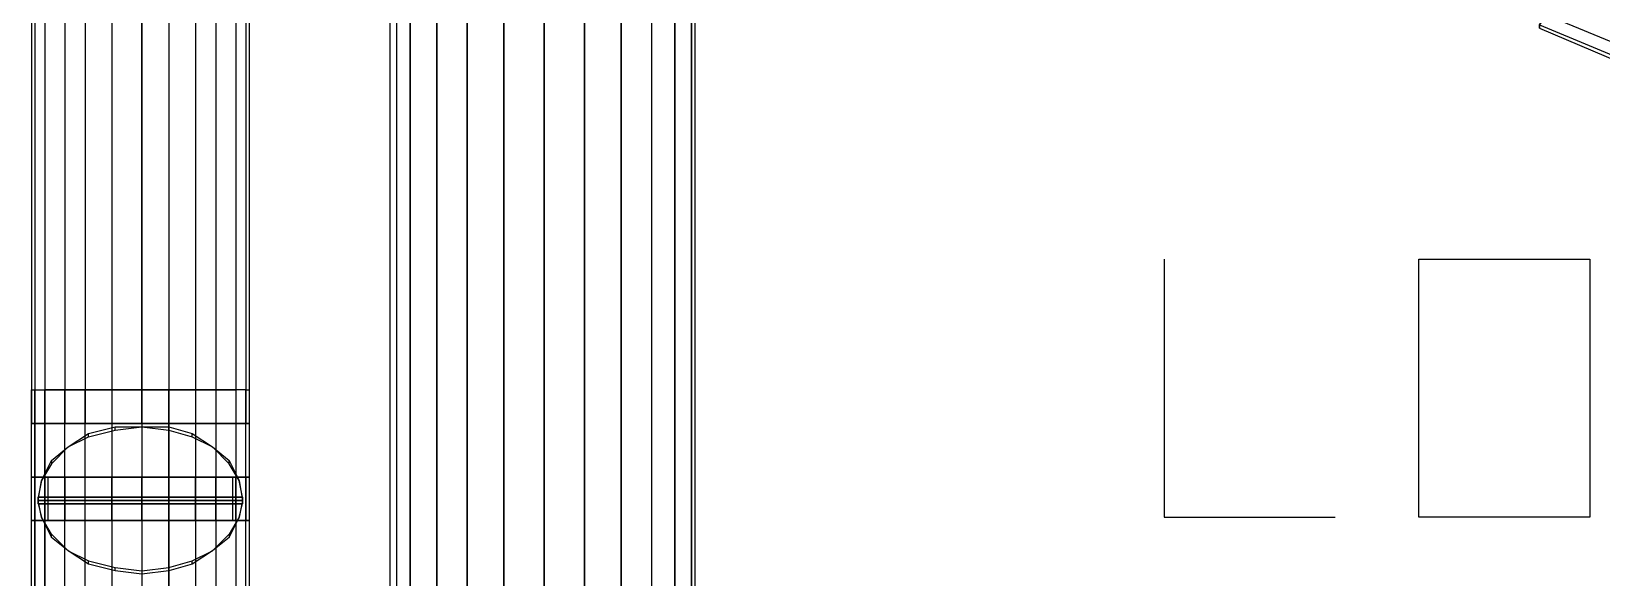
# Model space of a CAD drawing. Header units: metres. Extents: x 114 to 218, y 8 to 180.
# Drawn here: x 133.13 to 140.34, y 44.31 to 46.82 of the extents above; entities that cross this region are included whole.
import ezdxf

# ---------------------------------------------------------------- set-up
doc = ezdxf.new("R2010")
doc.units = ezdxf.units.M
doc.header["$MEASUREMENT"] = 0
for name, color, linetype in [('A-2D-AREA-IDEN', 7, 'Continuous'), ('M-SA2S-Damp', 7, 'Continuous'), ('M-SA2S-Round', 7, 'Continuous'), ('M-SA4S-Round', 7, 'Continuous')]:
    doc.layers.add(name, color=color, linetype=linetype)

msp = doc.modelspace()

# ---------------------------------------------------------------- linework, layer by layer
at = {"layer": 'A-2D-AREA-IDEN', "color": 9, "true_color": 0xbababa}
for points in [[(138.333, 45.7709), (138.333, 44.5865), (139.1174, 44.5865)], [(139.502, 44.5865), (139.502, 45.7709), (140.2864, 45.7709), (140.2864, 44.5865), (139.502, 44.5865)]]:
    msp.add_lwpolyline(points, dxfattribs=at)
at = {"layer": 'M-SA2S-Damp', "color": 1, "true_color": 0xff0000}
for points in [[(133.2262, 44.848), (133.2262, 44.8326), (133.1801, 44.7557), (133.2262, 44.848), (133.3031, 44.9095), (133.3954, 44.971), (133.5185, 45.0018), (133.6415, 45.0018), (133.7646, 45.0018), (133.8723, 44.971), (133.9645, 44.9095), (134.0415, 44.848)], [(133.2262, 44.8326), (133.3031, 44.9095), (133.3954, 44.9556), (133.5185, 44.9864), (133.6415, 45.0018), (133.7646, 44.9864), (133.8723, 44.9556), (133.9645, 44.9095), (134.0415, 44.8326)], [(133.3954, 44.9556), (133.3954, 44.971)], [(133.3954, 44.971), (133.3954, 44.971)], [(133.5185, 44.9864), (133.5185, 45.0018)], [(133.5185, 45.0018), (133.5185, 45.0018)], [(133.5185, 44.9864), (133.5185, 44.9864)], [(133.6415, 45.0018), (133.6415, 45.0018)], [(133.6415, 45.0018), (133.6415, 45.0018)], [(133.7646, 44.9864), (133.7646, 45.0018)], [(133.7646, 45.0018), (133.7646, 45.0018)], [(133.7646, 44.9864), (133.7646, 44.9864)], [(133.8723, 44.9556), (133.8723, 44.971)], [(133.8723, 44.971), (133.8723, 44.971)], [(133.3031, 44.9095), (133.3031, 44.9095)], [(133.3031, 44.9095), (133.3031, 44.9095)], [(133.3954, 44.9556), (133.3954, 44.9556)], [(133.8723, 44.9556), (133.8723, 44.9556)], [(133.9645, 44.9095), (133.9645, 44.9095)], [(133.9645, 44.9095), (133.9645, 44.9095)], [(133.2262, 44.848), (133.2262, 44.848)], [(133.2262, 44.8326), (133.2262, 44.8326)], [(134.0415, 44.8326), (134.0415, 44.848), (134.0876, 44.7557), (134.0415, 44.8326)], [(134.0415, 44.848), (134.0415, 44.848)], [(134.0415, 44.8326), (134.0415, 44.8326)], [(133.1493, 44.7711), (133.1339, 44.7711), (133.1493, 44.7711)], [(133.1493, 44.7711), (133.1339, 44.7711), (133.1493, 44.7711)], [(133.1339, 44.5711), (133.1339, 44.7711)], [(133.1339, 44.5711), (133.1339, 44.7711)], [(133.1339, 44.7711), (133.1339, 44.7711)], [(133.1339, 44.7711), (133.1339, 44.7711)], [(133.2108, 44.5711), (133.1493, 44.5711), (133.1493, 44.7711), (133.2108, 44.7711)], [(133.1493, 44.7711), (133.1493, 44.5711), (133.2108, 44.5711), (133.2108, 44.7711), (133.1493, 44.7711)], [(133.2878, 44.5711), (133.1955, 44.5711), (133.1493, 44.5711), (133.1493, 44.7711), (133.1955, 44.7711), (133.1955, 44.5711), (133.1493, 44.5711), (133.1493, 44.7711), (133.1955, 44.7711), (133.2878, 44.7711), (133.2878, 44.5711)], [(133.1493, 44.7711), (133.1493, 44.7711)], [(133.1493, 44.7711), (133.1493, 44.7711)], [(133.1493, 44.7711), (133.1493, 44.7711)], [(133.1493, 44.7711), (133.1493, 44.7711)], [(133.1647, 44.6634), (133.1647, 44.6634), (133.1647, 44.648), (133.1801, 44.5865), (133.1647, 44.6634), (134.103, 44.6634), (133.1647, 44.6634), (133.1801, 44.7557), (133.1647, 44.6788), (134.103, 44.6788), (134.0876, 44.7557), (134.103, 44.6634)], [(133.1801, 44.7557), (133.1801, 44.7557)], [(133.1955, 44.5711), (133.1955, 44.7711), (133.2878, 44.7711), (133.2878, 44.5711), (133.1955, 44.5711)], [(133.1955, 44.7711), (133.1955, 44.7711)], [(133.1955, 44.7711), (133.1955, 44.7711)], [(133.2878, 44.7711), (133.2878, 44.5711), (133.2108, 44.5711), (133.2108, 44.7711), (133.2878, 44.7711)], [(133.2108, 44.5711), (133.2878, 44.5711), (133.2878, 44.7711), (133.2108, 44.7711)], [(133.2108, 44.7711), (133.2108, 44.7711)], [(133.2108, 44.7711), (133.2108, 44.7711)], [(133.6415, 44.7711), (133.5031, 44.7711), (133.38, 44.7711), (133.2878, 44.7711)], [(133.2878, 44.7711), (133.38, 44.7711), (133.5031, 44.7711), (133.6415, 44.7711), (133.7646, 44.7711), (133.8876, 44.7711), (133.9799, 44.7711)], [(133.2878, 44.7711), (133.38, 44.7711), (133.5031, 44.7711), (133.6415, 44.7711), (133.7646, 44.7711), (133.8876, 44.7711), (133.9799, 44.7711), (133.8876, 44.7711), (133.7646, 44.7711), (133.6415, 44.7711)], [(133.2878, 44.7711), (133.38, 44.7711), (133.5031, 44.7711), (133.6415, 44.7711), (133.7646, 44.7711), (133.8876, 44.7711), (133.9799, 44.7711)], [(133.2878, 44.7711), (133.2878, 44.7711)], [(133.2878, 44.7711), (133.2878, 44.7711)], [(133.2878, 44.7711), (133.2878, 44.7711)], [(133.2878, 44.7711), (133.2878, 44.7711)], [(133.38, 44.5711), (133.38, 44.7711)], [(133.38, 44.5711), (133.38, 44.7711)], [(133.38, 44.5711), (133.38, 44.7711)], [(133.38, 44.5711), (133.38, 44.7711)], [(133.38, 44.7711), (133.38, 44.7711)], [(133.38, 44.7711), (133.38, 44.7711)], [(133.38, 44.7711), (133.38, 44.7711)], [(133.38, 44.7711), (133.38, 44.7711)], [(133.5031, 44.5711), (133.5031, 44.7711)], [(133.5031, 44.5711), (133.5031, 44.7711)], [(133.5031, 44.5711), (133.5031, 44.7711)], [(133.5031, 44.5711), (133.5031, 44.7711)], [(133.5031, 44.7711), (133.5031, 44.7711)], [(133.5031, 44.7711), (133.5031, 44.7711)], [(133.5031, 44.7711), (133.5031, 44.7711)], [(133.5031, 44.7711), (133.5031, 44.7711)], [(133.6415, 44.5711), (133.6415, 44.7711)], [(133.6415, 44.7711), (133.6415, 44.5711)], [(133.6415, 44.5711), (133.6415, 44.7711)], [(133.6415, 44.5711), (133.6415, 44.7711)], [(133.6415, 44.7711), (133.6415, 44.7711)], [(133.6415, 44.7711), (133.6415, 44.7711)], [(133.6415, 44.7711), (133.6415, 44.7711)], [(133.6415, 44.7711), (133.6415, 44.7711)], [(133.7646, 44.7711), (133.7646, 44.5711)], [(133.7646, 44.7711), (133.7646, 44.5711)], [(133.7646, 44.5711), (133.7646, 44.7711)], [(133.7646, 44.5711), (133.7646, 44.7711)], [(133.7646, 44.7711), (133.7646, 44.7711)], [(133.7646, 44.7711), (133.7646, 44.7711)], [(133.7646, 44.7711), (133.7646, 44.7711)], [(133.7646, 44.7711), (133.7646, 44.7711)], [(133.8876, 44.7711), (133.8876, 44.5711)], [(133.8876, 44.7711), (133.8876, 44.5711)], [(133.8876, 44.5711), (133.8876, 44.7711)], [(133.8876, 44.5711), (133.8876, 44.7711)], [(133.8876, 44.7711), (133.8876, 44.7711)], [(133.8876, 44.7711), (133.8876, 44.7711)], [(133.8876, 44.7711), (133.8876, 44.7711)], [(133.8876, 44.7711), (133.8876, 44.7711)], [(134.0568, 44.7711), (134.0568, 44.5711), (133.9799, 44.5711), (133.9799, 44.7711), (134.0568, 44.7711)], [(134.0568, 44.7711), (133.9799, 44.7711), (133.9799, 44.5711), (134.0568, 44.5711)], [(134.0722, 44.5711), (133.9799, 44.5711), (133.9799, 44.7711), (134.0722, 44.7711)], [(134.0722, 44.5711), (134.0722, 44.7711), (133.9799, 44.7711), (133.9799, 44.5711), (134.0722, 44.5711)], [(133.9799, 44.7711), (133.9799, 44.7711)], [(133.9799, 44.7711), (133.9799, 44.7711)], [(133.9799, 44.7711), (133.9799, 44.7711)], [(133.9799, 44.7711), (133.9799, 44.7711)], [(134.0568, 44.7711), (134.1184, 44.7711), (134.1184, 44.5711), (134.0568, 44.5711)], [(134.0568, 44.7711), (134.0568, 44.5711), (134.1184, 44.5711), (134.1184, 44.7711), (134.0568, 44.7711)], [(134.0568, 44.7711), (134.0568, 44.7711)], [(134.0568, 44.7711), (134.0568, 44.7711)], [(134.0722, 44.5711), (134.0722, 44.7711), (134.1184, 44.7711), (134.1184, 44.5711), (134.0722, 44.5711)], [(134.0722, 44.7711), (134.1184, 44.7711), (134.1337, 44.7711), (134.1184, 44.7711)], [(134.0722, 44.7711), (134.0722, 44.7711)], [(134.0722, 44.7711), (134.0722, 44.7711)], [(134.0876, 44.7557), (134.0876, 44.7557)], [(134.0876, 44.7557), (134.0876, 44.7557)], [(134.1184, 44.7711), (134.1337, 44.7711), (134.1184, 44.7711)], [(134.1184, 44.5711), (134.1184, 44.7711)], [(134.1184, 44.7711), (134.1184, 44.7711)], [(134.1184, 44.7711), (134.1184, 44.7711)], [(134.1184, 44.7711), (134.1184, 44.7711)], [(134.1184, 44.7711), (134.1184, 44.7711)], [(134.1337, 44.7711), (134.1337, 44.5711)], [(134.1337, 44.7711), (134.1337, 44.5711)], [(134.1337, 44.7711), (134.1337, 44.7711)], [(134.1337, 44.7711), (134.1337, 44.7711)], [(133.1647, 44.6788), (133.1647, 44.6788)], [(134.103, 44.6634), (133.1647, 44.6634), (134.103, 44.6634), (134.103, 44.6788), (134.103, 44.6634)], [(133.1647, 44.6634), (133.1647, 44.6788), (133.1647, 44.6634)], [(133.1647, 44.6788), (133.1647, 44.6788), (134.103, 44.6788), (134.103, 44.6788)], [(134.103, 44.6788), (133.1647, 44.6788), (134.103, 44.6788), (133.1647, 44.6788), (133.1647, 44.6634), (134.103, 44.6634), (134.103, 44.6788)], [(133.1647, 44.6788), (133.1647, 44.6788)], [(133.1647, 44.6788), (133.1647, 44.6788)], [(133.1647, 44.6788), (133.1647, 44.6788)], [(133.1647, 44.6788), (133.1647, 44.6788)], [(133.1647, 44.6634), (133.1647, 44.6634), (133.1647, 44.648), (134.103, 44.648), (134.103, 44.6634), (134.103, 44.6634)], [(133.1647, 44.6634), (133.1647, 44.6634)], [(133.1647, 44.648), (133.1647, 44.6634), (134.103, 44.6634), (134.103, 44.648), (133.1647, 44.648), (134.103, 44.648)], [(133.1647, 44.6634), (134.103, 44.6634)], [(134.103, 44.6634), (133.1647, 44.6634), (134.103, 44.6634), (133.1647, 44.6634), (134.103, 44.6634)], [(133.1647, 44.6634), (133.1647, 44.6634)], [(133.1647, 44.6634), (133.1647, 44.6634)], [(133.1647, 44.6634), (133.1647, 44.6634)], [(133.1647, 44.6634), (133.1647, 44.6634)], [(133.1647, 44.6634), (133.1647, 44.6634)], [(133.1647, 44.6634), (133.1647, 44.6634)], [(133.1647, 44.6634), (133.1647, 44.6634)], [(134.103, 44.648), (133.1647, 44.648)], [(133.1647, 44.648), (133.1647, 44.648)], [(133.1647, 44.648), (133.1647, 44.648)], [(133.1647, 44.648), (133.1647, 44.648)], [(134.0876, 44.5865), (134.103, 44.648), (134.103, 44.6634), (134.0876, 44.5865)], [(134.103, 44.6788), (134.103, 44.6788)], [(134.103, 44.6788), (134.103, 44.6788)], [(134.103, 44.6788), (134.103, 44.6788)], [(134.103, 44.6788), (134.103, 44.6788)], [(134.103, 44.6788), (134.103, 44.6788)], [(134.103, 44.6634), (134.103, 44.6634)], [(134.103, 44.6634), (134.103, 44.6634)], [(134.103, 44.6634), (134.103, 44.6634)], [(134.103, 44.6634), (134.103, 44.6634)], [(134.103, 44.6634), (134.103, 44.6634)], [(134.103, 44.6634), (134.103, 44.6634)], [(134.103, 44.6634), (134.103, 44.6634)], [(134.103, 44.6634), (134.103, 44.6634)], [(134.103, 44.6634), (134.103, 44.6634)], [(134.103, 44.6634), (134.103, 44.6634)], [(134.103, 44.6634), (134.103, 44.6634)], [(134.103, 44.648), (134.103, 44.648)], [(134.103, 44.648), (134.103, 44.648)], [(134.103, 44.648), (134.103, 44.648)], [(134.103, 44.648), (134.103, 44.648)], [(133.1339, 44.5711), (133.1493, 44.5711)], [(133.1493, 44.5711), (133.1339, 44.5711)], [(133.1493, 44.5711), (133.1339, 44.5711), (133.1493, 44.5711)], [(133.1339, 44.5711), (133.1339, 44.5711)], [(133.1339, 44.5711), (133.1339, 44.5711)], [(133.1493, 44.5711), (133.1493, 44.5711)], [(133.1493, 44.5711), (133.1493, 44.5711)], [(133.1493, 44.5711), (133.1493, 44.5711)], [(133.1493, 44.5711), (133.1493, 44.5711)], [(133.2262, 44.4942), (133.2262, 44.5096), (133.1801, 44.5865), (133.2262, 44.4942)], [(133.1801, 44.5865), (133.1801, 44.5865)], [(133.1801, 44.5865), (133.1801, 44.5865)], [(133.1955, 44.5711), (133.1955, 44.5711)], [(133.1955, 44.5711), (133.1955, 44.5711)], [(133.2108, 44.5711), (133.2108, 44.5711)], [(133.2108, 44.5711), (133.2108, 44.5711)], [(133.2878, 44.5711), (133.38, 44.5711), (133.5031, 44.5711), (133.6415, 44.5711), (133.7646, 44.5711), (133.8876, 44.5711), (133.9799, 44.5711)], [(133.9799, 44.5711), (133.8876, 44.5711), (133.7646, 44.5711), (133.6415, 44.5711), (133.5031, 44.5711), (133.38, 44.5711), (133.2878, 44.5711)], [(133.9799, 44.5711), (133.8876, 44.5711), (133.7646, 44.5711), (133.6415, 44.5711), (133.5031, 44.5711), (133.38, 44.5711), (133.2878, 44.5711)], [(133.2878, 44.5711), (133.38, 44.5711), (133.5031, 44.5711), (133.6415, 44.5711), (133.7646, 44.5711)], [(133.2878, 44.5711), (133.2878, 44.5711)], [(133.2878, 44.5711), (133.2878, 44.5711)], [(133.2878, 44.5711), (133.2878, 44.5711)], [(133.2878, 44.5711), (133.2878, 44.5711)], [(133.38, 44.5711), (133.38, 44.5711)], [(133.38, 44.5711), (133.38, 44.5711)], [(133.38, 44.5711), (133.38, 44.5711)], [(133.38, 44.5711), (133.38, 44.5711)], [(133.5031, 44.5711), (133.5031, 44.5711)], [(133.5031, 44.5711), (133.5031, 44.5711)], [(133.5031, 44.5711), (133.5031, 44.5711)], [(133.5031, 44.5711), (133.5031, 44.5711)], [(133.6415, 44.5711), (133.6415, 44.5711)], [(133.6415, 44.5711), (133.6415, 44.5711)], [(133.6415, 44.5711), (133.6415, 44.5711)], [(133.6415, 44.5711), (133.6415, 44.5711)], [(133.7646, 44.5711), (133.8876, 44.5711), (133.9799, 44.5711)], [(133.7646, 44.5711), (133.7646, 44.5711)], [(133.7646, 44.5711), (133.7646, 44.5711)], [(133.7646, 44.5711), (133.7646, 44.5711)], [(133.7646, 44.5711), (133.7646, 44.5711)], [(133.8876, 44.5711), (133.8876, 44.5711)], [(133.8876, 44.5711), (133.8876, 44.5711)], [(133.8876, 44.5711), (133.8876, 44.5711)], [(133.8876, 44.5711), (133.8876, 44.5711)], [(133.9799, 44.5711), (133.9799, 44.5711)], [(133.9799, 44.5711), (133.9799, 44.5711)], [(133.9799, 44.5711), (133.9799, 44.5711)], [(133.9799, 44.5711), (133.9799, 44.5711)], [(134.0876, 44.5865), (134.0415, 44.5096), (134.0415, 44.4942), (134.0876, 44.5865)], [(134.0568, 44.5711), (134.0568, 44.5711)], [(134.0568, 44.5711), (134.0568, 44.5711)], [(134.1184, 44.5711), (134.1337, 44.5711), (134.1184, 44.5711), (134.0722, 44.5711)], [(134.0722, 44.5711), (134.0722, 44.5711)], [(134.0722, 44.5711), (134.0722, 44.5711)], [(134.0876, 44.5865), (134.0876, 44.5865)], [(134.1184, 44.5711), (134.1337, 44.5711), (134.1184, 44.5711)], [(134.1184, 44.5711), (134.1184, 44.5711)], [(134.1184, 44.5711), (134.1184, 44.5711)], [(134.1184, 44.5711), (134.1184, 44.5711)], [(134.1184, 44.5711), (134.1184, 44.5711)], [(134.1337, 44.5711), (134.1337, 44.5711)], [(134.1337, 44.5711), (134.1337, 44.5711)], [(133.2262, 44.5096), (133.3031, 44.4327), (133.3954, 44.3865), (133.5185, 44.3558), (133.6415, 44.3404), (133.7646, 44.3558), (133.8723, 44.3865), (133.9645, 44.4327), (134.0415, 44.5096)], [(133.2262, 44.5096), (133.2262, 44.5096)], [(134.0415, 44.4942), (133.9645, 44.4327), (133.8723, 44.3711), (133.7646, 44.3404), (133.6415, 44.325), (133.5185, 44.3404), (133.3954, 44.3711), (133.3031, 44.4327), (133.2262, 44.4942)], [(133.2262, 44.4942), (133.2262, 44.4942)], [(134.0415, 44.5096), (134.0415, 44.5096)], [(134.0415, 44.4942), (134.0415, 44.4942)], [(133.3031, 44.4327), (133.3031, 44.4327)], [(133.3031, 44.4327), (133.3031, 44.4327)], [(133.9645, 44.4327), (133.9645, 44.4327)], [(133.9645, 44.4327), (133.9645, 44.4327)], [(133.3954, 44.3711), (133.3954, 44.3865)], [(133.3954, 44.3865), (133.3954, 44.3865)], [(133.3954, 44.3711), (133.3954, 44.3711)], [(133.5185, 44.3404), (133.5185, 44.3558)], [(133.5185, 44.3558), (133.5185, 44.3558)], [(133.5185, 44.3404), (133.5185, 44.3404)], [(133.6415, 44.3404), (133.6415, 44.325)], [(133.6415, 44.3404), (133.6415, 44.3404)], [(133.6415, 44.325), (133.6415, 44.325)], [(133.7646, 44.3404), (133.7646, 44.3558)], [(133.7646, 44.3558), (133.7646, 44.3558)], [(133.7646, 44.3404), (133.7646, 44.3404)], [(133.8723, 44.3711), (133.8723, 44.3865)], [(133.8723, 44.3865), (133.8723, 44.3865)], [(133.8723, 44.3711), (133.8723, 44.3711)]]:
    msp.add_lwpolyline(points, dxfattribs=at)
at = {"layer": 'M-SA2S-Round', "color": 5, "true_color": 0x0000ff}
for points in [[(133.1339, 49.7086), (133.1493, 49.7086), (133.1493, 45.0172), (133.1339, 45.0172)], [(133.1493, 49.7086), (133.1339, 49.7086), (133.1339, 45.0172), (133.1493, 45.0172)], [(133.1493, 49.7086), (133.1955, 49.7086), (133.1955, 45.0172), (133.1493, 45.0172)], [(133.1955, 49.7086), (133.1493, 49.7086), (133.1493, 45.0172), (133.1955, 45.0172)], [(133.1955, 49.7086), (133.2878, 49.7086), (133.2878, 45.0172), (133.1955, 45.0172)], [(133.2878, 49.7086), (133.1955, 49.7086), (133.1955, 45.0172), (133.2878, 45.0172)], [(133.2878, 49.7086), (133.38, 49.7086), (133.38, 45.0172), (133.2878, 45.0172)], [(133.38, 49.7086), (133.2878, 49.7086), (133.2878, 45.0172), (133.38, 45.0172)], [(133.38, 49.7086), (133.5031, 49.7086), (133.5031, 45.0172), (133.38, 45.0172)], [(133.5031, 49.7086), (133.38, 49.7086), (133.38, 45.0172), (133.5031, 45.0172)], [(133.5031, 49.7086), (133.6415, 49.7086), (133.6415, 45.0172), (133.5031, 45.0172)], [(133.6415, 45.0172), (133.6415, 49.7086), (133.5031, 49.7086), (133.5031, 45.0172), (133.6415, 45.0172)], [(133.6415, 49.7086), (133.7646, 49.7086), (133.7646, 45.0172), (133.6415, 45.0172)], [(133.8876, 49.7086), (133.7646, 49.7086), (133.7646, 45.0172), (133.8876, 45.0172)], [(133.7646, 49.7086), (133.8876, 49.7086), (133.8876, 45.0172), (133.7646, 45.0172)], [(133.9799, 49.7086), (133.8876, 49.7086), (133.8876, 45.0172), (133.9799, 45.0172)], [(133.8876, 49.7086), (133.9799, 49.7086), (133.9799, 45.0172), (133.8876, 45.0172)], [(134.0722, 49.7086), (133.9799, 49.7086), (133.9799, 45.0172), (134.0722, 45.0172)], [(133.9799, 49.7086), (134.0722, 49.7086), (134.0722, 45.0172), (133.9799, 45.0172)], [(134.1184, 49.7086), (134.0722, 49.7086), (134.0722, 45.0172), (134.1184, 45.0172)], [(134.0722, 49.7086), (134.1184, 49.7086), (134.1184, 45.0172), (134.0722, 45.0172)], [(134.1337, 49.7086), (134.1184, 49.7086), (134.1184, 45.0172), (134.1337, 45.0172)], [(134.1184, 49.7086), (134.1337, 49.7086), (134.1337, 45.0172), (134.1184, 45.0172)], [(133.1339, 45.171), (133.1493, 45.171), (133.1493, 44.1404), (133.1339, 44.1712), (133.1339, 45.171), (133.1493, 45.171), (133.1955, 45.171), (133.1955, 44.1097), (133.1801, 44.1404), (133.1493, 44.1404)], [(133.1339, 45.171), (133.1339, 45.171)], [(133.1493, 44.1404), (133.1493, 45.171), (133.1955, 45.171)], [(133.1493, 45.171), (133.1493, 45.171)], [(133.1493, 45.171), (133.1493, 45.171)], [(133.1955, 44.1097), (133.1955, 45.171), (133.2878, 45.171)], [(133.1955, 44.1097), (133.2724, 44.0635), (133.2878, 44.0635), (133.2878, 45.171), (133.1955, 45.171)], [(133.1955, 45.171), (133.1955, 45.171)], [(133.1955, 45.171), (133.1955, 45.171)], [(133.2878, 44.0635), (133.2878, 45.171), (133.38, 45.171)], [(133.2878, 44.0635), (133.38, 44.002), (133.38, 45.171), (133.2878, 45.171)], [(133.2878, 45.171), (133.2878, 45.171)], [(133.2878, 45.171), (133.2878, 45.171)], [(133.5031, 45.171), (133.6415, 45.171), (133.6415, 43.9558), (133.5954, 43.9558), (133.5031, 43.9712), (133.38, 44.002), (133.38, 45.171), (133.5031, 45.171), (133.5031, 43.9712)], [(133.5031, 45.171), (133.38, 45.171)], [(133.38, 45.171), (133.38, 45.171)], [(133.38, 45.171), (133.38, 45.171)], [(133.6415, 45.171), (133.5031, 45.171), (133.5031, 43.9712), (133.5954, 43.9558), (133.6415, 43.9558), (133.6723, 43.9558), (133.7646, 43.9712)], [(133.5031, 45.171), (133.5031, 45.171)], [(133.5031, 45.171), (133.5031, 45.171)], [(133.7646, 45.171), (133.6415, 45.171), (133.6415, 43.9558)], [(133.6415, 43.9558), (133.6723, 43.9558), (133.7646, 43.9712), (133.7646, 45.171), (133.8876, 45.171), (133.8876, 44.002)], [(133.6415, 45.171), (133.7646, 45.171)], [(133.6415, 45.171), (133.6415, 45.171)], [(133.6415, 45.171), (133.6415, 45.171)], [(133.8876, 45.171), (133.7646, 45.171), (133.7646, 43.9712), (133.8876, 44.002), (133.9799, 44.0635)], [(133.8876, 45.171), (133.9799, 45.171), (133.9799, 44.0635), (133.8876, 44.002), (133.7646, 43.9712)], [(133.7646, 45.171), (133.7646, 45.171)], [(133.7646, 45.171), (133.7646, 45.171)], [(133.9799, 45.171), (133.8876, 45.171), (133.8876, 44.002)], [(133.8876, 45.171), (133.8876, 45.171)], [(133.8876, 45.171), (133.8876, 45.171)], [(134.0722, 45.171), (133.9799, 45.171), (133.9799, 44.0635), (133.9953, 44.0635), (134.0722, 44.1097), (134.103, 44.1404), (134.1184, 44.1404)], [(134.1184, 45.171), (134.0722, 45.171), (134.0722, 44.1097), (133.9953, 44.0635), (133.9799, 44.0635)], [(133.9799, 45.171), (134.0722, 45.171)], [(133.9799, 45.171), (133.9799, 45.171)], [(133.9799, 45.171), (133.9799, 45.171)], [(134.1184, 45.171), (134.0722, 45.171), (134.0722, 44.1097)], [(134.0722, 44.1097), (134.103, 44.1404), (134.1184, 44.1404), (134.1184, 45.171), (134.1337, 45.171), (134.1337, 44.1712)], [(134.0722, 45.171), (134.0722, 45.171)], [(134.0722, 45.171), (134.0722, 45.171)], [(134.1184, 44.1404), (134.1337, 44.1712), (134.1184, 44.1404), (134.1184, 45.171), (134.1337, 45.171)], [(134.1184, 45.171), (134.1184, 45.171)], [(134.1184, 45.171), (134.1184, 45.171)], [(134.1337, 45.171), (134.1337, 45.171)], [(133.1339, 45.0172), (133.1339, 45.0172)], [(133.1493, 45.0172), (133.1493, 45.0172)], [(133.1493, 45.0172), (133.1493, 45.0172)], [(133.1955, 45.0172), (133.1955, 45.0172)], [(133.1955, 45.0172), (133.1955, 45.0172)], [(133.2878, 45.0172), (133.2878, 45.0172)], [(133.2878, 45.0172), (133.2878, 45.0172)], [(133.38, 45.0172), (133.38, 45.0172)], [(133.38, 45.0172), (133.38, 45.0172)], [(133.5031, 45.0172), (133.5031, 45.0172)], [(133.5031, 45.0172), (133.5031, 45.0172)], [(133.6415, 45.0172), (133.7646, 45.0172)], [(133.6415, 45.0172), (133.6415, 45.0172)], [(133.6415, 45.0172), (133.6415, 45.0172)], [(133.7646, 45.0172), (133.7646, 45.0172)], [(133.7646, 45.0172), (133.7646, 45.0172)], [(133.8876, 45.0172), (133.8876, 45.0172)], [(133.8876, 45.0172), (133.8876, 45.0172)], [(133.9799, 45.0172), (133.9799, 45.0172)], [(133.9799, 45.0172), (133.9799, 45.0172)], [(134.0722, 45.0172), (134.0722, 45.0172)], [(134.0722, 45.0172), (134.0722, 45.0172)], [(134.1184, 45.0172), (134.1184, 45.0172)], [(134.1184, 45.0172), (134.1184, 45.0172)], [(134.1337, 45.0172), (134.1337, 45.0172)]]:
    msp.add_lwpolyline(points, dxfattribs=at)
at = {"layer": 'M-SA4S-Round', "color": 140, "true_color": 0x00bfff}
for points in [[(134.7798, 44.0943), (134.7798, 52.1851)], [(134.8105, 44.0943), (134.8105, 52.1851)], [(134.8105, 44.0943), (134.8105, 52.1851)], [(134.8721, 44.0943), (134.8721, 52.1851)], [(134.8721, 52.1851), (134.8721, 44.0943)], [(134.9951, 44.0943), (134.9951, 52.1851)], [(134.9951, 52.1851), (134.9951, 44.0943)], [(135.1335, 44.0943), (135.1335, 52.1851)], [(135.1335, 52.1851), (135.1335, 44.0943)], [(135.3027, 44.0943), (135.3027, 52.1851)], [(135.3027, 52.1851), (135.3027, 44.0943)], [(135.4873, 44.0943), (135.4873, 52.1851)], [(135.4873, 52.1851), (135.4873, 44.0943)], [(135.6719, 44.0943), (135.6719, 52.1851)], [(135.6719, 52.1851), (135.6719, 44.0943)], [(135.8411, 44.0943), (135.8411, 52.1851)], [(135.8411, 52.1851), (135.8411, 44.0943)], [(135.9796, 44.0943), (136.0872, 44.0943), (136.0872, 52.1851), (135.9796, 52.1851), (135.9796, 44.0943)], [(135.9796, 52.1851), (135.9796, 44.0943)], [(136.0872, 44.0943), (136.1641, 44.0943), (136.1641, 52.1851), (136.0872, 52.1851)], [(136.0872, 52.1851), (136.0872, 44.0943)], [(136.1795, 44.0943), (136.1795, 52.1851), (136.1641, 52.1851)], [(136.1641, 52.1851), (136.1641, 44.0943)], [(140.1326, 46.9553), (140.0865, 46.8937), (140.794, 46.6015), (140.8094, 46.6784)], [(140.0865, 46.8937), (140.0557, 46.8476), (140.794, 46.54), (140.794, 46.6015)], [(140.0557, 46.8476), (140.0865, 46.8937), (140.794, 46.6015), (140.794, 46.54)], [(140.0557, 46.8476), (140.0557, 46.8322), (140.7786, 46.5246), (140.794, 46.54)], [(140.0557, 46.8322), (140.0557, 46.8476), (140.794, 46.54), (140.7786, 46.5246)]]:
    msp.add_lwpolyline(points, dxfattribs=at)

doc.saveas('drawing.dxf')
